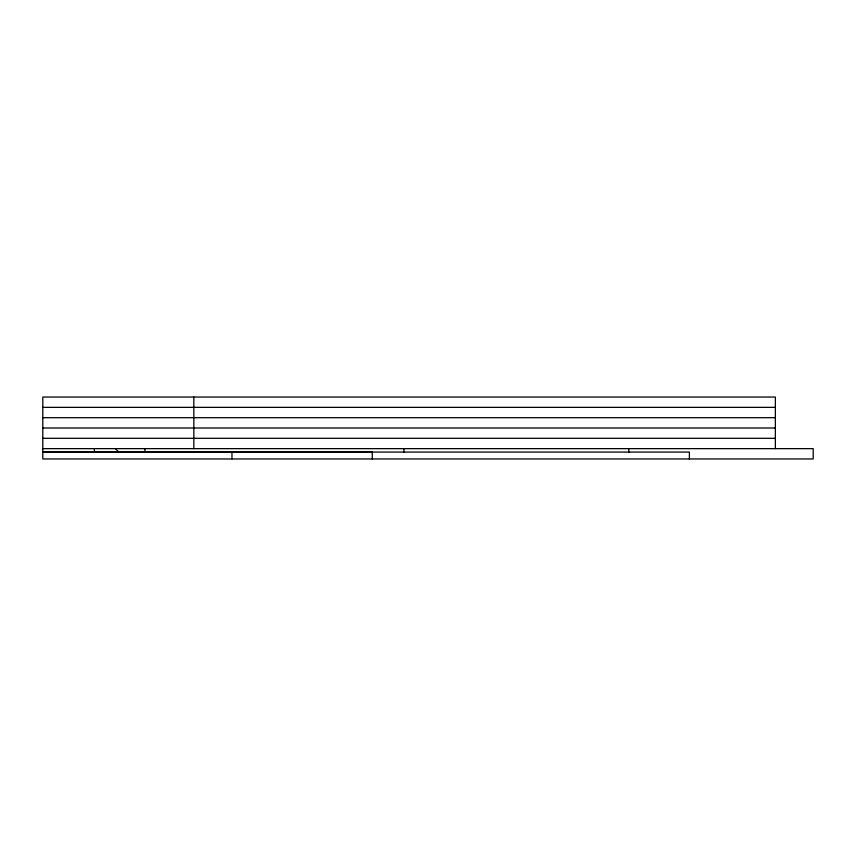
<?xml version="1.0" encoding="UTF-8"?>
<svg xmlns="http://www.w3.org/2000/svg" width="856" height="856" viewBox="0 0 856 856"><rect width="100%" height="100%" fill="white"/><g stroke="black" fill="none" stroke-linecap="round" stroke-linejoin="round"><path stroke-width="1.28" d="M42.8 407.36L775.365 407.36M42.8 417.685L775.365 417.685M42.8 428L775.365 428M42.8 438.315L775.365 438.315M42.8 448.64L813.2 448.64L813.2 458.955L42.8 458.955L42.8 397.045L775.365 397.045L775.365 448.64M42.8 451.733L372.285 451.733L372.285 458.955M42.8 452.075L689.39 452.075L689.39 458.955M115.421 448.64L119.166 452.385M628.785 448.64L628.785 452.503M403.925 448.64L403.925 452.503M231.965 451.733L231.965 458.955M193.841 397.045L193.841 448.64M144.91 448.64L144.91 452.503M94.385 448.64L94.385 452.503"/></g></svg>
